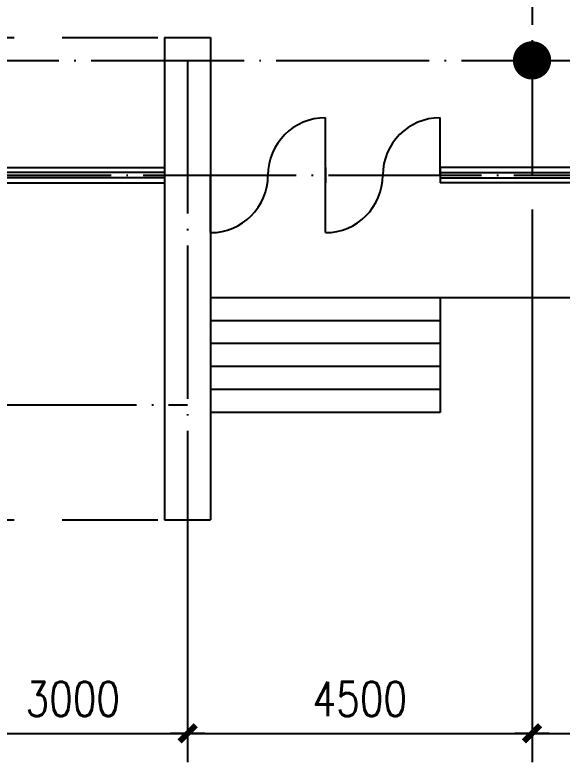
# Model space of a CAD drawing. Extents: x -335094 to -220327, y -102194 to 60595.
# Drawn here: x -247877 to -240729, y 15296 to 25054 of the extents above; entities that cross this region are included whole.
import ezdxf

# ---------------------------------------------------------------- set-up
doc = ezdxf.new("R2010")
doc.units = 0
doc.header["$LTSCALE"] = 1000
doc.header["$MEASUREMENT"] = 0
doc.linetypes.add('DOTE', pattern=[2.42, 2, -0.2, 0.02, -0.2])
doc.linetypes.add('HIDDEN', pattern=[0.375, 0.25, -0.125])
doc.layers.get('0').update_dxf_attribs({"linetype": 'CONTINUOUS'})
doc.layers.get('DEFPOINTS').update_dxf_attribs({"linetype": 'CONTINUOUS'})
for name, color, linetype in [('COLUMN', 7, 'CONTINUOUS'), ('DOTE', 1, 'DOTE'), ('PUB_DIM', 84, 'CONTINUOUS'), ('WALL', 255, 'CONTINUOUS'), ('WINDOW', 84, 'CONTINUOUS')]:
    doc.layers.add(name, color=color, linetype=linetype)
doc.styles.add('DIM_FONT', font='SIMPLEX', dxfattribs={"width": 0.8})
doc.dimstyles.new('DIMN150', dxfattribs={"dimscale": 1.5, "dimtxt": 300, "dimasz": 1, "dimexe": 250, "dimexo": 300, "dimgap": 150, "dimtad": 1, "dimdec": 0, "dimlfac": 0.05, "dimzin": 0, "dimtxsty": 'DIM_FONT', "dimblk": '_DIMX', "dimblk1": '_DIMX', "dimblk2": '_DIMX', "dimsah": 1, "dimcen": 100, "dimdle": 250, "dimclrd": 3, "dimclre": 3, "dimclrt": 7, "dimazin": 3, "dimtfac": 1, "dimtdec": 0, "dimtix": 1, "dimtmove": 0, "dimatfit": 3, "dimtolj": 1, "dimtzin": 0})

# ---------------------------------------------------------------- blocks, each defined once
blk = doc.blocks.new('_DIMX')
blk.add_line((-150, 0), (150, 0))
at = {"const_width": 50}
blk.add_lwpolyline([(-70, -70), (70, 70)], dxfattribs=at)
blk = doc.blocks.new('*D68')
at = {"color": 3, "linetype": 'BYBLOCK'}
for p, q in [((34074.1, 22511.1), (34074.1, 15295.9)), ((31501.5, 15670.9), (34072.6, 15670.9))]:
    blk.add_line(p, q, dxfattribs=at)
at = {"layer": 'DEFPOINTS', "color": 0, "linetype": 'BYBLOCK'}
for p in [(31500, 22961.1), (34074.1, 22961.1), (34074.1, 15670.9)]:
    blk.add_point(p, dxfattribs=at)
at = {"color": 3, "linetype": 'BYBLOCK', "xscale": 1.5, "yscale": 1.5, "zscale": 1.5, "rotation": 180}
blk.add_blockref('_DIMX', (31500, 15670.9), dxfattribs=at)
at = {"color": 3, "linetype": 'BYBLOCK', "xscale": 1.5, "yscale": 1.5, "zscale": 1.5}
blk.add_blockref('_DIMX', (34074.1, 15670.9), dxfattribs=at)
at = {"color": 7, "linetype": 'BYBLOCK', "insert": (32787.1, 16120.9), "char_height": 450, "attachment_point": 5, "style": 'DIM_FONT'}
blk.add_mtext('\\A1;2574', dxfattribs=at)
blk = doc.blocks.new('*D67')
at = {"color": 3, "linetype": 'BYBLOCK'}
for p, q in [((31500, 22511.1), (31500, 15295.9)), ((27001.5, 15670.9), (31498.5, 15670.9))]:
    blk.add_line(p, q, dxfattribs=at)
at = {"layer": 'DEFPOINTS', "color": 0, "linetype": 'BYBLOCK'}
for p in [(31500, 22961.1), (27000, 19961.1), (31500, 15670.9)]:
    blk.add_point(p, dxfattribs=at)
at = {"color": 3, "linetype": 'BYBLOCK', "xscale": 1.5, "yscale": 1.5, "zscale": 1.5, "rotation": 180}
blk.add_blockref('_DIMX', (27000, 15670.9), dxfattribs=at)
at = {"color": 3, "linetype": 'BYBLOCK', "xscale": 1.5, "yscale": 1.5, "zscale": 1.5}
blk.add_blockref('_DIMX', (31500, 15670.9), dxfattribs=at)
at = {"color": 7, "linetype": 'BYBLOCK', "insert": (29250, 16120.9), "char_height": 450, "attachment_point": 5, "style": 'DIM_FONT'}
blk.add_mtext('\\A1;4500', dxfattribs=at)
blk = doc.blocks.new('*D66')
at = {"color": 3, "linetype": 'BYBLOCK'}
for p, q in [((27000, 19511.1), (27000, 15295.9)), ((24001.5, 15670.9), (26998.5, 15670.9))]:
    blk.add_line(p, q, dxfattribs=at)
at = {"layer": 'DEFPOINTS', "color": 0, "linetype": 'BYBLOCK'}
for p in [(24000, 19961.1), (27000, 19961.1), (27000, 15670.9)]:
    blk.add_point(p, dxfattribs=at)
at = {"color": 3, "linetype": 'BYBLOCK', "xscale": 1.5, "yscale": 1.5, "zscale": 1.5, "rotation": 180}
blk.add_blockref('_DIMX', (24000, 15670.9), dxfattribs=at)
at = {"color": 3, "linetype": 'BYBLOCK', "xscale": 1.5, "yscale": 1.5, "zscale": 1.5}
blk.add_blockref('_DIMX', (27000, 15670.9), dxfattribs=at)
at = {"color": 7, "linetype": 'BYBLOCK', "insert": (25500, 16120.9), "char_height": 450, "attachment_point": 5, "style": 'DIM_FONT'}
blk.add_mtext('\\A1;3000', dxfattribs=at)
blk = doc.blocks.new('_WBLK')
for p, q in [((-0.5, 0.5), (0.5, 0.5)), ((0.5, 0.1667), (-0.5, 0.1667)), ((0.5, -0.1667), (-0.5, -0.1667)), ((-0.5, -0.5), (0.5, -0.5))]:
    blk.add_line(p, q)
blk = doc.blocks.new('M_A11UZJ')
for p, q in [((0.5, 0), (0.5, 0.5)), ((-0.5, -0.5), (-0.5, 0))]:
    blk.add_line(p, q)
for centre, start, end in [((-0.5, 0), 0, 0), ((0.5, 0), 90, 180), ((-0.5, 0), 270, 0)]:
    blk.add_arc(centre, 0.5, start, end)
blk = doc.blocks.new('_YZH')
at = {"const_width": 0.5}
blk.add_lwpolyline([(-0.25, 0, 1), (0.25, 0, 1)], format="xyb", close=True, dxfattribs=at)

msp = doc.modelspace()

# ---------------------------------------------------------------- linework, layer by layer
at = {"layer": 'DOTE'}
for p, q in [((-241121.202, 34185.933), (-241121.202, 22961.062)), ((-304963.438, 24461.062), (-238475.52, 24461.062)), ((-245621.202, 24461.062), (-245621.202, 18461.062)), ((-248621.202, 22961.062), (-238547.101, 22961.062)), ((-306368.779, 19961.062), (-245621.202, 19961.062))]:
    msp.add_line(p, q, dxfattribs=at)
at = {"layer": 'WALL', "linetype": 'BYBLOCK'}
for p, q in [((-245921.202, 24761.062), (-245321.202, 24761.062)), ((-245921.202, 24761.062), (-245921.202, 18461.062)), ((-245321.202, 24761.062), (-245321.202, 18461.062)), ((-245921.202, 23061.062), (-245921.202, 22861.062)), ((-245321.323, 23061.062), (-245321.323, 22861.062)), ((-245321.202, 23061.062), (-245321.202, 22861.062)), ((-243821.323, 23061.062), (-243821.323, 22861.062)), ((-243821.323, 23061.062), (-243821.323, 22861.062)), ((-242321.323, 23061.062), (-242321.323, 22861.062)), ((-245921.202, 18461.062), (-245321.202, 18461.062))]:
    msp.add_line(p, q, dxfattribs=at)
at = {"layer": 'WINDOW', "linetype": 'HIDDEN', "ltscale": 5}
for p, q in [((-292261.451, 24761.062), (-245921.202, 24761.062)), ((-292261.451, 18461.062), (-245921.202, 18461.062))]:
    msp.add_line(p, q, dxfattribs=at)
at = {"layer": 'WINDOW', "linetype": 'BYBLOCK'}
for p, q in [((-238642.323, 23061.062), (-242321.323, 23061.062)), ((-242321.323, 22994.395), (-238642.323, 22994.395)), ((-242321.323, 22927.729), (-238642.323, 22927.729)), ((-238642.323, 22861.062), (-242321.323, 22861.062)), ((-238451.759, 21361.062), (-245321.202, 21361.062)), ((-242321.202, 21361.062), (-242321.202, 19861.062)), ((-242321.202, 21061.062), (-245321.202, 21061.062)), ((-242321.202, 20761.062), (-245321.202, 20761.062)), ((-242321.202, 20461.062), (-245321.202, 20461.062)), ((-242321.202, 20161.062), (-245321.202, 20161.062)), ((-242321.202, 19861.062), (-245321.202, 19861.062))]:
    msp.add_line(p, q, dxfattribs=at)

# ---------------------------------------------------------------- block references
at = {"layer": 'COLUMN', "linetype": 'BYBLOCK', "xscale": 500, "yscale": 500, "zscale": 600}
msp.add_blockref('_YZH', (-241121.202, 24461.062), dxfattribs=at)
at = {"layer": 'WINDOW', "linetype": 'BYBLOCK'}
for name, p, xscale, yscale, zscale in [('M_A11UZJ', (-244571.323, 22961.062), 1500, 1500, 1500), ('M_A11UZJ', (-243071.323, 22961.062), 1500, 1500, 1500), ('_WBLK', (-247221.202, 22961.062), 2600, 199.9999999999927, 2600)]:
    msp.add_blockref(name, p, dxfattribs=dict(at, xscale=xscale, yscale=yscale, zscale=zscale))

# ---------------------------------------------------------------- dimensions: what is measured, and where the dimension line sits
at = {"layer": 'PUB_DIM', "linetype": 'BYBLOCK'}
for base, p1, p2, picture, middle in [((-241121.202, 15670.904), (-245621.202, 19961.062), (-241121.202, 22961.062), '*D67', (-243371.202, 16120.904)), ((-238547.101, 15670.904), (-241121.202, 22961.062), (-238547.101, 22961.062), '*D68', (-239834.152, 16120.904)), ((-245621.202, 15670.904), (-248621.202, 19961.062), (-245621.202, 19961.062), '*D66', (-247121.202, 16120.904))]:
    dim = msp.add_linear_dim(base=base, p1=p1, p2=p2, dimstyle='DIMN150', override={"dimlfac": 1, "dimse1": 1}, dxfattribs=at)
    dim.commit()
    dim.dimension.update_dxf_attribs({"geometry": picture, "text_midpoint": middle, "insert": (-272621.25, 0)})

doc.saveas('drawing.dxf')
